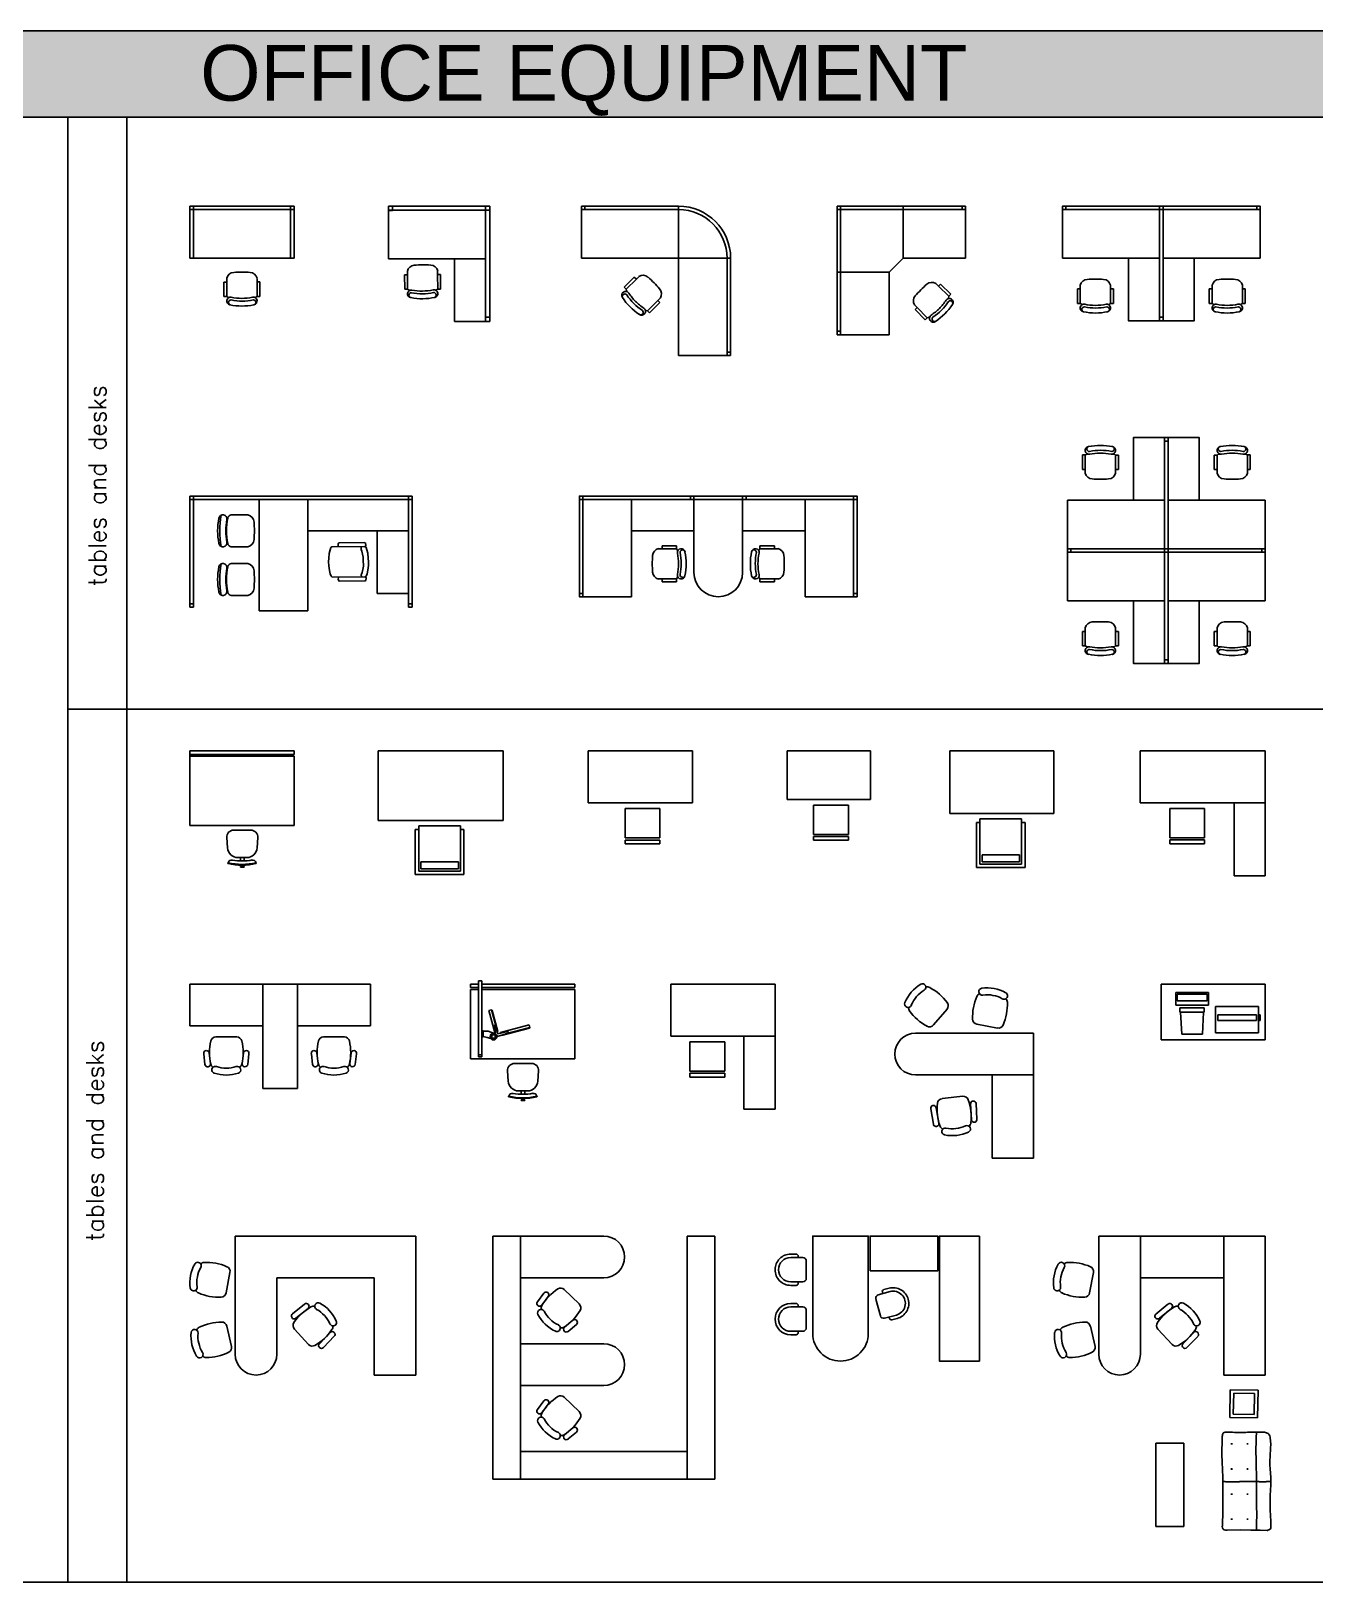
# Model space of a CAD drawing. Header units: millimetres. Extents: x 20731 to 81854, y 49951 to 93037.
# Drawn here: x 44738 to 63232, y 70707 to 93037 of the extents above; entities that cross this region are included whole.
import ezdxf

# ---------------------------------------------------------------- set-up
doc = ezdxf.new("R2010")
doc.units = ezdxf.units.MM
doc.layers.add('www.cad-blocks.net', color=7, linetype='Continuous')
doc.styles.get("Standard").update_dxf_attribs({"font": 'arial.ttf'})

# ---------------------------------------------------------------- blocks, each defined once
blk = doc.blocks.new('A$C1A233EDE')
for p, q in [((0, 1388), (0, 1438)), ((0, 1438), (50, 1438)), ((0, 688), (0, 1388)), ((0, 1388), (50, 1388)), ((50, 1388), (0, 1388)), ((50, 1438), (50, 1388)), ((50, 1388), (50, 1438)), ((50, 1438), (1450, 1438)), ((50, 1388), (50, 688)), ((1450, 1388), (50, 1388)), ((50, 688), (50, 1388)), ((50, 1388), (1450, 1388)), ((1450, 1438), (1450, 1388)), ((1450, 1388), (1450, 1438)), ((1450, 1438), (1500, 1438)), ((1450, 688), (1450, 1388)), ((1450, 1388), (1500, 1388)), ((1500, 1388), (1450, 1388)), ((1450, 1388), (1450, 688)), ((1500, 1438), (1500, 1388)), ((1500, 1388), (1500, 688)), ((50, 688), (0, 688)), ((1450, 688), (50, 688)), ((1500, 688), (1450, 688)), ((491, 346), (491, 139)), ((532, 401), (532, 326)), ((532, 139), (532, 346)), ((968, 399), (968, 326)), ((968, 346), (968, 139)), ((1009, 139), (1009, 347)), ((491, 139), (532, 139)), ((968, 139), (1009, 139))]:
    blk.add_line(p, q)
at = {"linetype": 'Continuous'}
for p, q in [((491, 346), (532, 346)), ((968, 347), (1009, 347))]:
    blk.add_line(p, q, dxfattribs=at)
for centre, radius, start, end in [((639, 374), 111, 94.0766, 165.8334), ((750, -1177), 1666, 85.9234, 94.0766), ((861, 374), 111, 13.2566, 85.9234), ((587, 72), 55.3, 80.2478, 260.1012), ((591, 52), 36.2, 85.0872, 250.3213), ((750, 836), 836, 258.0899, 281.9101), ((754, 837), 766, 258.0112, 281.9888), ((768, 1023), 913, 259.1286, 268.8433), ((732, 1023), 913, 271.1567, 280.8714), ((913, 72), 55.3, 279.8988, 99.7522), ((916, 53), 35.2, 274.9128, 94.9128)]:
    blk.add_arc(centre, radius, start, end, dxfattribs=at)
for centre, start, end in [((570, 179), 227.1618, 267.5717), ((931, 179), 270.7226, 312.8382)]:
    blk.add_arc(centre, 54.9, start, end)
blk = doc.blocks.new('A$C7BA905F8')
at = {"linetype": 'ByBlock'}
for p, q in [((1400, 1661), (0, 1661)), ((0, 1600), (0, 1660)), ((0, 1660), (60, 1660)), ((1400, 1601), (0, 1601)), ((0, 1601), (0, 901)), ((60, 1600), (0, 1600)), ((60, 1660), (60, 1600)), ((1400, 1601), (1400, 1661)), ((1400, 1661), (1460, 1661)), ((1400, 1601), (1400, 1)), ((1460, 1601), (1400, 1601)), ((1460, 1661), (1460, 1601)), ((1460, 1601), (1460, 1)), ((1400, 901), (0, 901)), ((950, 901), (950, 1)), ((1400, 1), (950, 1)), ((1400, 0), (1400, 60)), ((1400, 60), (1460, 60)), ((1460, 60), (1460, 0)), ((1460, 0), (1400, 0))]:
    blk.add_line(p, q, dxfattribs=at)
at = {"linetype": 'Continuous'}
for p, q in [((273, 672), (232, 671)), ((750, 675), (709, 675))]:
    blk.add_line(p, q, dxfattribs=at)
for p, q in [((234, 464), (232, 671)), ((273, 724), (273, 650)), ((273, 671), (275, 464)), ((709, 729), (709, 654)), ((711, 467), (709, 675)), ((750, 675), (752, 467)), ((275, 464), (234, 464)), ((752, 467), (711, 467))]:
    blk.add_line(p, q)
for centre, radius, start, end in [((381, 699), 111, 94.5422, 167.209), ((504, -851), 1666, 86.389, 94.5422), ((602, 701), 111, 14.6321, 86.389), ((330, 398), 55.3, 80.7134, 260.5667), ((504, 1350), 913, 259.5942, 269.3089), ((467, 1350), 913, 271.6223, 281.3369), ((657, 400), 55.3, 280.3644, 100.2178), ((328, 378), 35.2, 85.5528, 265.5528), ((487, 1163), 836, 258.5555, 282.3756), ((484, 1164), 766, 258.4768, 282.4543), ((652, 380), 36.2, 290.1443, 95.3783)]:
    blk.add_arc(centre, radius, start, end, dxfattribs=at)
for centre, start, end in [((312, 504), 227.6274, 269.743), ((673, 507), 272.8939, 313.3038)]:
    blk.add_arc(centre, 54.9, start, end)
blk = doc.blocks.new('A$C00400F56')
for p, q in [((50, 2150), (0, 2150)), ((0, 2150), (0, 2100)), ((1400, 2100), (0, 2100)), ((0, 2100), (0, 1400)), ((0, 2100), (50, 2100)), ((1400, 2150), (50, 2150)), ((50, 2150), (50, 2100)), ((50, 2100), (50, 2150)), ((50, 2100), (1400, 2100)), ((1400, 2150), (1400, 2100)), ((1400, 2100), (1400, 2150)), ((1400, 2100), (1400, 1400)), ((1400, 1400), (1400, 2100)), ((0, 1400), (1400, 1400)), ((1400, 1400), (2100, 1400)), ((1400, 0), (1400, 1400)), ((1400, 1400), (2100, 1400)), ((2100, 1400), (2100, 0)), ((2100, 1400), (2150, 1400)), ((2100, 50), (2100, 1400)), ((2100, 1400), (2150, 1400)), ((2150, 1400), (2150, 50)), ((763, 1129), (616, 982)), ((831, 1139), (778, 1086)), ((616, 982), (645, 953)), ((645, 953), (792, 1100)), ((1100, 792), (954, 645)), ((983, 616), (1130, 763)), ((1138, 829), (1086, 777)), ((954, 645), (983, 616)), ((2100, 50), (2150, 50)), ((2100, 0), (2100, 50)), ((2150, 50), (2100, 50)), ((2150, 50), (2150, 0)), ((2100, 0), (1400, 0)), ((2150, 0), (2100, 0))]:
    blk.add_line(p, q)
at = {"linetype": 'Continuous'}
for p, q in [((763, 1129), (792, 1100)), ((1101, 792), (1130, 763))]:
    blk.add_line(p, q, dxfattribs=at)
for centre, radius, start, end in [((1400, 1400), 750, 0, 90), ((1400, 1400), 700, 0, 90), ((1400, 1400), 700, 0, 90), ((700, 955), 54.9, 182.1618, 222.5717), ((956, 700), 54.9, 225.7226, 267.8382)]:
    blk.add_arc(centre, radius, start, end)
for centre, radius, start, end in [((887, 1044), 111, 49.0766, 120.8334), ((-131, -131), 1666, 40.9234, 49.0766), ((637, 868), 55.3, 35.2478, 215.1012), ((1438, 1412), 913, 214.1286, 223.8433), ((1044, 887), 111, 328.2566, 40.9234), ((625, 850), 36.2, 40.0872, 205.3213), ((1292, 1292), 836, 213.0899, 236.9101), ((1296, 1291), 766, 213.0112, 236.9888), ((1412, 1438), 913, 226.1567, 235.8714), ((868, 637), 55.3, 234.8988, 54.7522), ((856, 621), 35.2, 229.9128, 49.9128)]:
    blk.add_arc(centre, radius, start, end, dxfattribs=at)
blk = doc.blocks.new('A$C1FA357A5')
for p, q in [((0, 1800), (0, 1850)), ((0, 1850), (50, 1850)), ((50, 1800), (0, 1800)), ((0, 1800), (0, 900)), ((50, 1800), (0, 1800)), ((50, 1800), (50, 1850)), ((50, 1850), (950, 1850)), ((50, 1850), (50, 1800)), ((50, 900), (50, 1800)), ((50, 1800), (950, 1800)), ((950, 1800), (50, 1800)), ((50, 900), (50, 1800)), ((950, 1800), (950, 1850)), ((950, 1850), (1800, 1850)), ((950, 1850), (950, 1800)), ((1800, 1800), (950, 1800)), ((950, 1100), (950, 1800)), ((950, 1800), (1850, 1800)), ((950, 1800), (950, 1100)), ((1800, 1850), (1800, 1800)), ((1800, 1800), (1800, 1850)), ((1800, 1850), (1850, 1850)), ((1850, 1800), (1800, 1800)), ((1850, 1850), (1850, 1800)), ((1850, 1800), (1850, 1100)), ((0, 900), (50, 900)), ((0, 50), (0, 900)), ((0, 900), (50, 900)), ((750, 900), (50, 900)), ((50, 900), (50, 50)), ((750, 900), (50, 900)), ((50, 900), (50, 0)), ((950, 1100), (750, 900)), ((750, 0), (750, 900)), ((1850, 1100), (950, 1100)), ((1422, 736), (1475, 684)), ((1460, 699), (1606, 552)), ((1635, 581), (1488, 728)), ((1606, 552), (1635, 581)), ((1113, 429), (1166, 376)), ((1123, 362), (1269, 215)), ((1298, 244), (1151, 391)), ((1269, 215), (1298, 244)), ((50, 50), (0, 50)), ((50, 50), (0, 50)), ((0, 50), (0, 0)), ((50, 0), (50, 50)), ((0, 0), (50, 0)), ((50, 0), (750, 0))]:
    blk.add_line(p, q)
at = {"linetype": 'Continuous'}
for p, q in [((1459, 699), (1488, 728)), ((1123, 362), (1151, 391))]:
    blk.add_line(p, q, dxfattribs=at)
for centre, radius, start, end in [((2383, -533), 1666, 130.9234, 139.0766), ((1364, 642), 111, 58.2566, 130.9234), ((1208, 486), 111, 139.0766, 210.8334), ((961, 894), 766, 303.0112, 326.9888), ((814, 1010), 913, 316.1567, 325.8714), ((1615, 466), 55.3, 324.8988, 144.7522), ((1630, 454), 35.2, 319.9128, 139.9128), ((1384, 235), 55.3, 125.2478, 305.1012), ((840, 1036), 913, 304.1286, 313.8433), ((1402, 224), 36.2, 130.0872, 295.3213), ((959, 891), 836, 303.0899, 326.9101)]:
    blk.add_arc(centre, radius, start, end, dxfattribs=at)
for centre, start, end in [((1551, 554), 315.7226, 357.8382), ((1296, 298), 272.1618, 312.5717)]:
    blk.add_arc(centre, 54.9, start, end)
blk = doc.blocks.new('CH3')
for p, q in [((-259, 349), (-259, 141)), ((-218, 349), (-259, 349)), ((-218, 142), (-218, 349)), ((259, 350), (218, 350)), ((218, 350), (218, 142)), ((259, 142), (259, 350)), ((-218, 89), (-218, 163)), ((218, 87), (218, 162))]:
    blk.add_line(p, q)
at = {"linetype": 'Continuous'}
for p, q in [((-218, 141), (-259, 141)), ((259, 142), (218, 142))]:
    blk.add_line(p, q, dxfattribs=at)
for centre, radius, start, end in [((-163, 416), 55.3, 99.8988, 279.7522), ((-166, 436), 35.2, 94.9128, 274.9128), ((0, -348), 836, 78.0899, 101.9101), ((163, 416), 55.3, 260.2478, 80.1012), ((159, 437), 36.2, 265.0872, 70.3213), ((-4, -349), 766, 78.0112, 101.9888), ((18, -535), 913, 91.1567, 100.8714), ((-18, -535), 913, 79.1286, 88.8433), ((-111, 115), 111, 193.2566, 265.9234), ((0, 1666), 1666, 265.9234, 274.0766), ((111, 115), 111, 274.0766, 345.8334)]:
    blk.add_arc(centre, radius, start, end, dxfattribs=at)
for centre, start, end in [((-181, 309), 90.7226, 132.8382), ((180, 309), 47.1618, 87.5717)]:
    blk.add_arc(centre, 54.9, start, end)
blk = doc.blocks.new('A$C52FD1820')
for points in [[(0, 1600), (0, 1650), (50, 1650), (50, 1600)], [(0, 900), (0, 1600), (1400, 1600), (1400, 900)], [(50, 1600), (50, 1650), (1400, 1650), (1400, 1600)], [(1450, 1600), (1450, 1650), (1400, 1650), (1400, 1600)], [(1400, 1600), (1400, 1650), (1450, 1650), (1450, 1600)], [(1400, 50), (1450, 50), (1450, 1600), (1400, 1600)], [(1450, 50), (1400, 50), (1400, 1600), (1450, 1600)], [(2800, 1600), (2800, 1650), (1450, 1650), (1450, 1600)], [(2850, 900), (2850, 1600), (1450, 1600), (1450, 900)], [(2850, 1600), (2850, 1650), (2800, 1650), (2800, 1600)], [(950, 900), (1400, 900), (1400, 0), (950, 0)], [(1900, 900), (1450, 900), (1450, 0), (1900, 0)], [(1450, 0), (1450, 50), (1400, 50), (1400, 0)], [(1400, 0), (1400, 50), (1450, 50), (1450, 0)]]:
    blk.add_lwpolyline(points, close=True)
at = {"rotation": 180}
blk.add_blockref('CH3', (475, 600), dxfattribs=at)
at = {"extrusion": (0, 0, -1), "zscale": -1, "rotation": 180}
blk.add_blockref('CH3', (-2375, 600), dxfattribs=at)
blk = doc.blocks.new('A$C31D14D54')
for p, q in [((0, 1600), (0, 1650)), ((0, 1650), (50, 1650)), ((0, 100), (0, 1600)), ((0, 1600), (50, 1600)), ((50, 1600), (0, 1600)), ((50, 1650), (50, 1600)), ((50, 1600), (50, 1650)), ((50, 1650), (3150, 1650)), ((50, 1600), (50, 100)), ((3150, 1600), (50, 1600)), ((1000, 0), (1000, 1600)), ((1000, 1600), (1700, 1600)), ((1700, 1150), (1700, 1600)), ((1700, 1600), (3150, 1600)), ((1700, 1600), (1700, 0)), ((3150, 1650), (3150, 1600)), ((3150, 1600), (3150, 1650)), ((3150, 1650), (3200, 1650)), ((3200, 1600), (3150, 1600)), ((3150, 100), (3150, 1600)), ((3150, 1600), (3200, 1600)), ((3150, 1600), (3150, 1150)), ((3200, 1650), (3200, 1600)), ((3200, 1600), (3200, 100)), ((758, 1380), (596, 1380)), ((837, 1380), (758, 1380)), ((3150, 1150), (1700, 1150)), ((2700, 250), (2700, 1150)), ((2700, 1150), (3150, 1150)), ((3150, 1150), (3150, 250)), ((757, 920), (596, 920)), ((835, 920), (757, 920)), ((758, 680), (596, 680)), ((837, 680), (758, 680)), ((3150, 250), (2700, 250)), ((50, 100), (0, 100)), ((0, 50), (0, 100)), ((0, 100), (50, 100)), ((50, 50), (0, 50)), ((50, 100), (50, 50)), ((757, 220), (596, 220)), ((835, 220), (757, 220)), ((3150, 50), (3150, 100)), ((3150, 100), (3200, 100)), ((3200, 100), (3150, 100)), ((3200, 50), (3150, 50)), ((3200, 100), (3200, 50)), ((1700, 0), (1000, 0))]:
    blk.add_line(p, q)
at = {"linetype": 'Continuous'}
for points in [[(534, 1312, 0.042414), (517, 1150, 0.042414), (534, 988, 0.042414)], [(534, 612, 0.042414), (517, 450, 0.042414), (534, 288, 0.042414)]]:
    blk.add_lwpolyline(points, format="xyb", dxfattribs=at)
for points in [[(2522, 924), (2047, 921), (2032, 908), (2019, 874), (2007, 823), (2001, 755), (1998, 702), (2002, 648), (2009, 580), (2021, 530), (2034, 496), (2050, 483), (2525, 486)], [(2531, 927), (2534, 939), (2531, 974), (2522, 980), (2147, 977), (2137, 965), (2134, 949), (2138, 931), (2147, 921)], [(2475, 923), (2469, 914), (2466, 904), (2466, 892), (2469, 883), (2479, 858), (2488, 814), (2498, 770), (2498, 739), (2498, 705), (2499, 670), (2499, 639), (2490, 595), (2481, 551), (2471, 526), (2468, 517), (2468, 504), (2472, 495), (2478, 486)], [(2525, 486), (2540, 499), (2553, 533), (2565, 583), (2571, 652), (2573, 705), (2573, 705), (2573, 705), (2570, 758), (2563, 827), (2550, 877), (2538, 911), (2522, 924), (2531, 927)], [(2150, 484), (2140, 474), (2137, 456), (2141, 440), (2150, 427), (2525, 430), (2534, 436), (2537, 470), (2534, 483), (2525, 486)]]:
    blk.add_lwpolyline(points)
for centre, radius, start, end in [((476, 1322), 58.3, 350.2478, 170.1012), ((808, 1267), 117, 4.0766, 75.8334), ((1282, 1150), 882, 168.0899, 191.9101), ((-829, 1150), 1758, 355.9234, 4.0766), ((476, 978), 58.3, 189.8988, 9.7522), ((808, 1033), 117, 283.2566, 355.9234), ((476, 622), 58.3, 350.2478, 170.1012), ((808, 567), 117, 4.0766, 75.8334), ((1282, 450), 882, 168.0899, 191.9101), ((-829, 450), 1758, 355.9234, 4.0766), ((476, 278), 58.3, 189.8988, 9.7522), ((808, 333), 117, 283.2566, 355.9234)]:
    blk.add_arc(centre, radius, start, end, dxfattribs=at)
for centre, radius, start, end in [((1682, 1150), 1250, 169.6211, 190.3789), ((605, 1322), 58, 98.3483, 169.9693), ((1350, 1150), 823, 167.1708, 192.8292), ((605, 977), 58, 190.0307, 261.6517), ((1682, 450), 1250, 169.6211, 190.3789), ((605, 622), 58, 98.3483, 169.9693), ((1350, 450), 823, 167.1708, 192.8292), ((605, 277), 58, 190.0307, 261.6517)]:
    blk.add_arc(centre, radius, start, end)
blk = doc.blocks.new('A$C37232429')
for p, q in [((1650, 1400), (1650, 1450)), ((1650, 1450), (2350, 1450)), ((1650, 1400), (1650, 350)), ((2350, 1400), (1650, 1400)), ((2350, 1400), (1650, 1400)), ((2350, 1450), (2350, 1400)), ((2350, 350), (2350, 1400))]:
    blk.add_line(p, q)
for points in [[(50, 1400), (0, 1400), (0, 1450), (50, 1450)], [(50, 50), (0, 50), (0, 1400), (50, 1400)], [(1600, 1450), (1600, 1400), (50, 1400), (50, 1450)], [(750, 0), (50, 0), (50, 1400), (750, 1400)], [(750, 950), (750, 1400), (1650, 1400), (1650, 950)], [(1650, 1400), (1600, 1400), (1600, 1450), (1650, 1450)], [(2350, 1400), (2400, 1400), (2400, 1450), (2350, 1450)], [(3250, 950), (3250, 1400), (2350, 1400), (2350, 950)], [(2400, 1450), (2400, 1400), (3950, 1400), (3950, 1450)], [(3250, 0), (3950, 0), (3950, 1400), (3250, 1400)], [(3950, 1400), (4000, 1400), (4000, 1450), (3950, 1450)], [(3950, 50), (4000, 50), (4000, 1400), (3950, 1400)], [(50, 0), (0, 0), (0, 50), (50, 50)], [(3950, 0), (4000, 0), (4000, 50), (3950, 50)]]:
    blk.add_lwpolyline(points, close=True)
blk.add_arc((2000, 350), 350, 180, 0)
at = {"rotation": 270}
blk.add_blockref('CH3', (1050, 475), dxfattribs=at)
at = {"extrusion": (0, 0, -1), "zscale": -1, "rotation": 270}
blk.add_blockref('CH3', (-2950, 475), dxfattribs=at)
blk = doc.blocks.new('A$C2A483594')
for points in [[(950, 2350), (1400, 2350), (1400, 3250), (950, 3250)], [(1450, 3250), (1450, 3200), (1400, 3200), (1400, 3250)], [(1400, 3250), (1400, 3200), (1450, 3200), (1450, 3250)], [(1400, 3200), (1450, 3200), (1450, 1650), (1400, 1650)], [(1450, 3200), (1400, 3200), (1400, 1650), (1450, 1650)], [(1900, 2350), (1450, 2350), (1450, 3250), (1900, 3250)], [(0, 2350), (0, 1650), (1400, 1650), (1400, 2350)], [(2850, 2350), (2850, 1650), (1450, 1650), (1450, 2350)], [(0, 1600), (0, 1650), (50, 1650), (50, 1600)], [(0, 1650), (0, 1600), (50, 1600), (50, 1650)], [(0, 900), (0, 1600), (1400, 1600), (1400, 900)], [(50, 1600), (50, 1650), (1400, 1650), (1400, 1600)], [(50, 1650), (50, 1600), (1400, 1600), (1400, 1650)], [(1450, 1650), (1450, 1600), (1400, 1600), (1400, 1650)], [(1450, 1600), (1450, 1650), (1400, 1650), (1400, 1600)], [(1400, 1600), (1400, 1650), (1450, 1650), (1450, 1600)], [(1400, 1650), (1400, 1600), (1450, 1600), (1450, 1650)], [(1400, 50), (1450, 50), (1450, 1600), (1400, 1600)], [(1450, 50), (1400, 50), (1400, 1600), (1450, 1600)], [(2800, 1650), (2800, 1600), (1450, 1600), (1450, 1650)], [(2800, 1600), (2800, 1650), (1450, 1650), (1450, 1600)], [(2850, 900), (2850, 1600), (1450, 1600), (1450, 900)], [(2850, 1650), (2850, 1600), (2800, 1600), (2800, 1650)], [(2850, 1600), (2850, 1650), (2800, 1650), (2800, 1600)], [(950, 900), (1400, 900), (1400, 0), (950, 0)], [(1900, 900), (1450, 900), (1450, 0), (1900, 0)], [(1450, 0), (1450, 50), (1400, 50), (1400, 0)], [(1400, 0), (1400, 50), (1450, 50), (1450, 0)]]:
    blk.add_lwpolyline(points, close=True)
at = {"extrusion": (0, 0, -1), "zscale": -1}
blk.add_blockref('CH3', (-475, 2650), dxfattribs=at)
blk.add_blockref('CH3', (2375, 2650))
at = {"rotation": 180}
blk.add_blockref('CH3', (475, 600), dxfattribs=at)
at = {"extrusion": (0, 0, -1), "zscale": -1, "rotation": 180}
blk.add_blockref('CH3', (-2375, 600), dxfattribs=at)
blk = doc.blocks.new('A$C688B0958')
for p, q in [((1500, 1675, -35), (0, 1675, -35)), ((0, 1675, -35), (0, 600, -35)), ((0, 1625, -35), (1500, 1625, -35)), ((1500, 1600, -35), (0, 1600, -35)), ((1500, 1625, -35), (1500, 1675, -35)), ((1500, 600, -35), (1500, 1600, -35)), ((0, 600, -35), (1500, 600, -35)), ((631, 534, -35), (879, 534, -35)), ((542, 281, -35), (532, 428, -35)), ((979, 428, -35), (969, 281, -35)), ((819, 139, -35), (692, 139, -35)), ((730, 89, -35), (730, 139, -35)), ((730, 12, -35), (730, 0, -35)), ((780, 12, -35), (730, 12, -35)), ((730, 0, -35), (780, 0, -35)), ((780, 89, -35), (780, 139, -35)), ((780, 0, -35), (780, 12, -35))]:
    blk.add_line(p, q)
for centre, radius, start, end in [((631, 434, -35), 100, 90, 183.3274), ((879, 434, -35), 100, 356.6726, 90), ((692, 289, -35), 150, 183.3274, 270), ((819, 289, -35), 150, 270, 356.6726), ((551, 59, -35), 5, 75.75, 255.75), ((752, 852, -35), 823, 255.75, 284.25), ((601, 53, -35), 50.1, 75.75, 167.514), ((752, 852, -35), 812, 255.75, 284.25), ((752, 852, -35), 762, 259.5098, 280.9536), ((903, 53, -35), 50.1, 12.486, 104.25), ((954, 59, -35), 5, 284.25, 104.25)]:
    blk.add_arc(centre, radius, start, end)
blk = doc.blocks.new('A$C297D1C59')
for p, q in [((0, 1779, -35), (1800, 1779, -35)), ((0, 779, -35), (0, 1779, -35)), ((1800, 1779, -35), (1800, 779, -35)), ((1800, 779, -35), (0, 779, -35)), ((585, 50, -35), (585, 701, -35)), ((585, 701, -35), (1185, 701, -35)), ((1185, 701, -35), (1185, 50, -35)), ((535, 650, -35), (535, 0, -35)), ((539, 650, -35), (535, 650, -35)), ((585, 650, -35), (539, 650, -35)), ((1235, 650, -35), (1185, 650, -35)), ((1235, 0, -35), (1235, 650, -35)), ((1185, 50, -35), (585, 50, -35)), ((616, 181, -35), (616, 81, -35)), ((1156, 181, -35), (616, 181, -35)), ((616, 81, -35), (1156, 81, -35)), ((1156, 81, -35), (1156, 181, -35)), ((535, 0, -35), (1235, 0, -35))]:
    blk.add_line(p, q)
blk = doc.blocks.new('A$C42394B68')
for p, q in [((0, 587, -35), (0, 1337, -35)), ((0, 1337, -35), (1500, 1337, -35)), ((1500, 1337, -35), (1500, 587, -35)), ((1500, 587, -35), (0, 587, -35)), ((529, 505, -35), (529, 83, -35)), ((1032, 505, -35), (529, 505, -35)), ((1032, 83, -35), (1032, 505, -35)), ((529, 83, -35), (1032, 83, -35)), ((529, 53, -35), (529, 0, -35)), ((1032, 53, -35), (529, 53, -35)), ((1032, 0, -35), (1032, 53, -35)), ((529, 0, -35), (1032, 0, -35))]:
    blk.add_line(p, q)
blk = doc.blocks.new('A$C5C5878FB')
for p, q in [((0, 1287, -35), (1200, 1287, -35)), ((0, 587, -35), (0, 1287, -35)), ((1200, 1287, -35), (1200, 587, -35)), ((1200, 587, -35), (0, 587, -35)), ((379, 505, -35), (379, 83, -35)), ((882, 505, -35), (379, 505, -35)), ((882, 83, -35), (882, 505, -35)), ((379, 83, -35), (882, 83, -35)), ((882, 53, -35), (379, 53, -35)), ((379, 53, -35), (379, 0, -35)), ((379, 0, -35), (882, 0, -35)), ((882, 0, -35), (882, 53, -35))]:
    blk.add_line(p, q)
blk = doc.blocks.new('A$C54343F74')
for p, q in [((0, 779, -35), (0, 1679, -35)), ((0, 1679, -35), (1500, 1679, -35)), ((1500, 1679, -35), (1500, 779, -35)), ((1500, 779, -35), (0, 779, -35)), ((435, 50, -35), (435, 701, -35)), ((435, 701, -35), (1035, 701, -35)), ((1035, 701, -35), (1035, 50, -35)), ((385, 650, -35), (385, 0, -35)), ((389, 650, -35), (385, 650, -35)), ((435, 650, -35), (389, 650, -35)), ((1085, 650, -35), (1035, 650, -35)), ((1085, 0, -35), (1085, 650, -35)), ((385, 0, -35), (1085, 0, -35)), ((1035, 50, -35), (435, 50, -35)), ((466, 181, -35), (466, 81, -35)), ((1006, 181, -35), (466, 181, -35)), ((466, 81, -35), (1006, 81, -35)), ((1006, 81, -35), (1006, 181, -35))]:
    blk.add_line(p, q)
blk = doc.blocks.new('A$C77405054')
for p, q in [((0, 1050, -35), (0, 1800, -35)), ((0, 1800, -35), (1800, 1800, -35)), ((1800, 1800, -35), (1800, 0, -35)), ((1800, 1050, -35), (0, 1050, -35)), ((424, 968, -35), (424, 546, -35)), ((927, 968, -35), (424, 968, -35)), ((927, 546, -35), (927, 968, -35)), ((1350, 0, -35), (1350, 1050, -35)), ((424, 546, -35), (927, 546, -35)), ((424, 517, -35), (424, 463, -35)), ((927, 517, -35), (424, 517, -35)), ((424, 463, -35), (927, 463, -35)), ((927, 463, -35), (927, 517, -35)), ((1800, 0, -35), (1350, 0, -35))]:
    blk.add_line(p, q)
blk = doc.blocks.new('A$C16EB0350')
for p, q in [((0, 1500, -35), (0, 900, -35)), ((0, 1500, -35), (2600, 1500, -35)), ((1050, 1500, -35), (1050, 0, -35)), ((1550, 1500, -35), (1550, 0, -35)), ((2600, 1500, -35), (2600, 900, -35)), ((0, 900, -35), (1050, 900, -35)), ((1550, 900, -35), (2600, 900, -35)), ((675, 741, -35), (375, 741, -35)), ((2225, 741, -35), (1925, 741, -35)), ((200, 499, -35), (217, 346, -35)), ((279, 508, -35), (297, 355, -35)), ((771, 508, -35), (753, 355, -35)), ((850, 499, -35), (833, 346, -35)), ((1750, 499, -35), (1767, 346, -35)), ((1829, 508, -35), (1847, 355, -35)), ((2321, 508, -35), (2303, 355, -35)), ((2400, 499, -35), (2383, 346, -35)), ((1050, 0, -35), (1550, 0, -35))]:
    blk.add_line(p, q)
for centre, radius, start, end in [((1033, 516, -35), 750, 167.1255, 192.8745), ((375, 666, -35), 75, 90, 167.5099), ((675, 666, -35), 75, 12.4901, 90), ((17, 516, -35), 750, 347.1255, 12.8745), ((2583, 516, -35), 750, 167.1255, 192.8745), ((1925, 666, -35), 75, 90, 167.5099), ((2225, 666, -35), 75, 12.4901, 90), ((1567, 516, -35), 750, 347.1255, 12.8745), ((239, 504, -35), 40, 6.4952, 186.4952), ((811, 504, -35), 40, 353.5048, 173.5048), ((1789, 504, -35), 40, 6.4952, 186.4952), ((2361, 504, -35), 40, 353.5048, 173.5048), ((257, 351, -35), 40, 186.4952, 6.4952), ((375, 366, -35), 75, 192.4901, 235.8778), ((366, 267, -35), 50, 71.5114, 251.5114), ((525, 741, -35), 450, 251.5114, 288.4886), ((684, 267, -35), 50, 288.4886, 108.4886), ((675, 366, -35), 75, 304.1222, 347.5099), ((793, 351, -35), 40, 173.5048, 353.5048), ((1807, 351, -35), 40, 186.4952, 6.4952), ((1925, 366, -35), 75, 192.4901, 235.8778), ((1916, 267, -35), 50, 71.5114, 251.5114), ((2075, 741, -35), 450, 251.5114, 288.4886), ((2234, 267, -35), 50, 288.4886, 108.4886), ((2225, 366, -35), 75, 304.1222, 347.5099), ((2343, 351, -35), 40, 173.5048, 353.5048), ((525, 741, -35), 550, 251.5114, 288.4886), ((2075, 741, -35), 550, 251.5114, 288.4886)]:
    blk.add_arc(centre, radius, start, end)
blk = doc.blocks.new('A$C15052A2C')
for p, q in [((112, 1675, -35), (0, 1675, -35)), ((0, 1675, -35), (0, 1625, -35)), ((0, 1625, -35), (112, 1625, -35)), ((0, 1600, -35), (0, 600, -35)), ((112, 1600, -35), (0, 1600, -35)), ((112, 1725, -35), (112, 630, -35)), ((162, 1725, -35), (112, 1725, -35)), ((162, 630, -35), (162, 1725, -35)), ((1500, 1675, -35), (162, 1675, -35)), ((162, 1625, -35), (1500, 1625, -35)), ((1500, 1600, -35), (162, 1600, -35)), ((1500, 1625, -35), (1500, 1675, -35)), ((1500, 600, -35), (1500, 1600, -35)), ((264, 1297, -35), (300, 1307, -35)), ((350, 979, -35), (264, 1297, -35)), ((300, 1307, -35), (312, 1298, -35)), ((300, 1307, -35), (386, 988, -35)), ((312, 1298, -35), (393, 996, -35)), ((180, 1002, -35), (162, 1002, -35)), ((162, 1002, -35), (162, 917, -35)), ((162, 917, -35), (180, 917, -35)), ((180, 917, -35), (180, 1002, -35)), ((251, 998, -35), (180, 998, -35)), ((180, 922, -35), (238, 908, -35)), ((238, 908, -35), (289, 893, -35)), ((330, 972, -35), (251, 998, -35)), ((337, 1082, -35), (355, 1087, -35)), ((356, 980, -35), (337, 1082, -35)), ((356, 980, -35), (350, 979, -35)), ((355, 1087, -35), (391, 962, -35)), ((544, 971, -35), (380, 921, -35)), ((393, 996, -35), (386, 988, -35)), ((391, 962, -35), (537, 994, -35)), ((430, 977, -35), (845, 1088, -35)), ((431, 971, -35), (430, 977, -35)), ((447, 934, -35), (441, 940, -35)), ((846, 1041, -35), (447, 934, -35)), ((855, 1053, -35), (501, 958, -35)), ((537, 994, -35), (544, 971, -35)), ((845, 1088, -35), (855, 1053, -35)), ((855, 1053, -35), (846, 1041, -35)), ((0, 600, -35), (1500, 600, -35)), ((112, 660, -35), (162, 660, -35)), ((112, 630, -35), (162, 630, -35)), ((631, 534, -35), (879, 534, -35)), ((542, 281, -35), (532, 428, -35)), ((979, 428, -35), (969, 281, -35)), ((819, 139, -35), (692, 139, -35)), ((730, 89, -35), (730, 139, -35)), ((730, 12, -35), (730, 0, -35)), ((780, 12, -35), (730, 12, -35)), ((730, 0, -35), (780, 0, -35)), ((780, 89, -35), (780, 139, -35)), ((780, 0, -35), (780, 12, -35))]:
    blk.add_line(p, q)
for radius in [50, 40, 25]:
    blk.add_circle((330, 922, -35), radius)
for centre, radius, start, end in [((341, 979, -35), 15.8, 311.8167, 6.1782), ((631, 434, -35), 100, 90, 183.3274), ((879, 434, -35), 100, 356.6726, 90), ((692, 289, -35), 150, 183.3274, 270), ((819, 289, -35), 150, 270, 356.6726), ((551, 59, -35), 5, 75.75, 255.75), ((752, 852, -35), 822, 255.75, 284.25), ((601, 53, -35), 50.1, 75.75, 167.514), ((752, 852, -35), 813, 255.75, 284.25), ((752, 852, -35), 762, 259.5098, 280.9536), ((903, 53, -35), 50.1, 12.486, 104.25), ((954, 59, -35), 5, 284.25, 104.25)]:
    blk.add_arc(centre, radius, start, end)
blk = doc.blocks.new('A$C77CE6496')
for p, q in [((0, 1800, -35), (1500, 1800, -35)), ((0, 1050, -35), (0, 1800, -35)), ((1500, 1800, -35), (1500, 0, -35)), ((1500, 1050, -35), (0, 1050, -35)), ((274, 968, -35), (274, 546, -35)), ((777, 968, -35), (274, 968, -35)), ((777, 546, -35), (777, 968, -35)), ((1050, 0, -35), (1050, 1050, -35)), ((274, 546, -35), (777, 546, -35)), ((274, 517, -35), (274, 463, -35)), ((777, 517, -35), (274, 517, -35)), ((274, 463, -35), (777, 463, -35)), ((777, 463, -35), (777, 517, -35)), ((1500, 0, -35), (1050, 0, -35))]:
    blk.add_line(p, q)
blk = doc.blocks.new('A$C7F3D6E76')
for p, q in [((556, 1919, -35), (752, 2146, -35)), ((300, 1800, -35), (2000, 1800, -35)), ((1182, 1930, -35), (1477, 1875, -35)), ((2000, 1800, -35), (2000, 0, -35)), ((300, 1200, -35), (2000, 1200, -35)), ((1400, 1200, -35), (1400, 0, -35)), ((517, 712, -35), (556, 490, -35)), ((596, 726, -35), (634, 504, -35)), ((979, 892, -35), (681, 858, -35)), ((1091, 782, -35), (1103, 557, -35)), ((1171, 786, -35), (1183, 562, -35)), ((1400, 0, -35), (2000, 0, -35))]:
    blk.add_line(p, q)
for centre, radius, start, end in [((654, 2032, -35), 550, 120.6652, 157.6423), ((399, 2462, -35), 50, 300.6652, 120.6652), ((469, 2391, -35), 75, 61.6438, 105.0315), ((152, 1795, -35), 750, 36.2792, 62.0282), ((192, 2222, -35), 50, 157.6423, 337.6423), ((654, 2032, -35), 450, 120.6652, 157.6423), ((696, 2195, -35), 75, 319.1537, 36.6636), ((1870, 2030, -35), 750, 156.5248, 182.2738), ((1251, 2299, -35), 75, 113.5215, 156.9092), ((1261, 2398, -35), 50, 97.8879, 277.8879), ((1330, 1903, -35), 550, 60.9107, 97.8879), ((1330, 1903, -35), 450, 60.9107, 97.8879), ((1573, 2340, -35), 50, 240.9107, 60.9107), ((872, 2217, -35), 750, 336.5248, 2.2738), ((1546, 2244, -35), 75, 1.8894, 45.2771), ((273, 2164, -35), 75, 173.2759, 216.6636), ((816, 2564, -35), 750, 216.2792, 242.0282), ((300, 1500, -35), 300, 90, 270), ((499, 1968, -35), 75, 241.6438, 319.1537), ((1196, 2004, -35), 75, 181.8894, 259.3993), ((1491, 1949, -35), 75, 259.3993, 336.9092), ((556, 719, -35), 40, 9.8713, 189.8713), ((1360, 708, -35), 750, 173.6085, 199.3576), ((689, 783, -35), 75, 96.483, 173.993), ((987, 817, -35), 75, 18.9731, 96.483), ((350, 594, -35), 750, 353.6085, 19.3576), ((1131, 784, -35), 40, 3.0948, 183.0948), ((595, 497, -35), 40, 189.8713, 9.8713), ((723, 485, -35), 75, 198.9731, 242.3608), ((830, 875, -35), 450, 257.9945, 294.9716), ((1041, 421, -35), 50, 294.9716, 114.9716), ((1021, 519, -35), 75, 310.6052, 353.993), ((1143, 559, -35), 40, 183.0948, 3.0948), ((726, 386, -35), 50, 77.9945, 257.9945), ((830, 875, -35), 550, 257.9945, 294.9716)]:
    blk.add_arc(centre, radius, start, end)
blk = doc.blocks.new('A$C58FE7CF5')
for p, q in [((1500, 800, -35), (0, 800, -35)), ((0, 0, -35), (0, 800, -35)), ((681, 678, -35), (211, 678, -35)), ((211, 498, -35), (211, 678, -35)), ((681, 498, -35), (681, 678, -35)), ((1500, 0, -35), (1500, 800, -35)), ((681, 498, -35), (211, 498, -35)), ((661, 658, -35), (231, 658, -35)), ((231, 558, -35), (231, 658, -35)), ((661, 558, -35), (231, 558, -35)), ((621, 458, -35), (271, 458, -35)), ((271, 458, -35), (271, 398, -35)), ((621, 458, -35), (621, 398, -35)), ((661, 558, -35), (661, 658, -35)), ((785, 479, -35), (1405, 479, -35)), ((785, 99, -35), (785, 479, -35)), ((1405, 479, -35), (1405, 99, -35)), ((621, 398, -35), (271, 398, -35)), ((296, 78, -35), (281, 398, -35)), ((596, 78, -35), (611, 398, -35)), ((815, 359, -35), (1375, 359, -35)), ((815, 279, -35), (815, 359, -35)), ((815, 279, -35), (1375, 279, -35)), ((1375, 359, -35), (1375, 279, -35)), ((1405, 359, -35), (1425, 359, -35)), ((1405, 279, -35), (1425, 279, -35)), ((1425, 359, -35), (1425, 279, -35)), ((1500, 0, -35), (0, 0, -35)), ((596, 78, -35), (296, 78, -35)), ((1405, 99, -35), (785, 99, -35))]:
    blk.add_line(p, q)
blk = doc.blocks.new('A$C6C0765FE')
for p, q in [((653, 300, -35), (653, 2000, -35)), ((653, 2000, -35), (3253, 2000, -35)), ((3253, 0, -35), (3253, 2000, -35)), ((522, 1182, -35), (578, 1477, -35)), ((1253, 300, -35), (1253, 1400, -35)), ((1253, 1400, -35), (2653, 1400, -35)), ((2653, 0, -35), (2653, 1400, -35)), ((1477, 879, -35), (1651, 1021, -35)), ((1528, 817, -35), (1702, 960, -35)), ((533, 705, -35), (600, 413, -35)), ((1506, 661, -35), (1710, 441, -35)), ((1866, 451, -35), (2022, 613, -35)), ((1924, 395, -35), (2080, 558, -35)), ((2653, 0, -35), (3253, 0, -35))]:
    blk.add_line(p, q)
for centre, radius, start, end in [((550, 1330, -35), 550, 150.9108, 187.8879), ((113, 1573, -35), 50, 330.9108, 150.9108), ((209, 1546, -35), 75, 91.8894, 135.2771), ((235, 872, -35), 750, 66.5248, 92.2738), ((550, 1330, -35), 450, 150.9108, 187.8879), ((504, 1491, -35), 75, 349.3993, 66.9092), ((55, 1261, -35), 50, 187.8879, 7.8879), ((154, 1251, -35), 75, 203.5215, 246.9092), ((422, 1870, -35), 750, 246.5248, 272.2738), ((449, 1196, -35), 75, 271.8894, 349.3993), ((2118, 331, -35), 750, 119.8939, 145.643), ((1677, 990, -35), 40, 309.3802, 129.3802), ((1782, 916, -35), 75, 76.8906, 120.2784), ((1849, 990, -35), 50, 61.257, 241.257), ((1608, 551, -35), 450, 24.2799, 61.257), ((1608, 551, -35), 550, 24.2799, 61.257), ((167, 620, -35), 75, 115.5209, 158.9086), ((462, 13, -35), 750, 90.1563, 115.9053), ((459, 688, -35), 75, 13.0308, 90.5407), ((1503, 848, -35), 40, 129.3802, 309.3802), ((1561, 712, -35), 75, 145.2585, 222.7684), ((2064, 757, -35), 50, 204.2799, 24.2799), ((1985, 696, -35), 75, 325.2585, 8.6462), ((566, 559, -35), 550, 174.5422, 211.5194), ((69, 606, -35), 50, 354.5422, 174.5422), ((566, 559, -35), 450, 174.5422, 211.5194), ((1428, 1077, -35), 750, 299.8939, 325.643), ((1895, 423, -35), 40, 136.1567, 316.1567), ((2051, 585, -35), 40, 316.1567, 136.1567), ((140, 297, -35), 50, 211.5194, 31.5194), ((235, 328, -35), 75, 227.153, 270.5407), ((233, 1003, -35), 750, 270.1563, 295.9053), ((527, 396, -35), 75, 295.5209, 13.0308), ((953, 300, -35), 300, 180, 0), ((1765, 492, -35), 75, 222.7684, 300.2784)]:
    blk.add_arc(centre, radius, start, end)
blk = doc.blocks.new('A$C50E40A3D')
for p, q in [((0, 3500, -35), (1600, 3500, -35)), ((0, 3500, -35), (0, 0, -35)), ((400, 3500, -35), (400, 0, -35)), ((2800, 0, -35), (2800, 3500, -35)), ((2800, 3500, -35), (3200, 3500, -35)), ((3200, 0, -35), (3200, 3500, -35)), ((400, 2900, -35), (1600, 2900, -35)), ((1247, 2523, -35), (1031, 2731, -35)), ((737, 2678, -35), (643, 2556, -35)), ((800, 2629, -35), (707, 2507, -35)), ((1154, 2288, -35), (1036, 2190, -35)), ((1205, 2227, -35), (1087, 2129, -35)), ((400, 1950, -35), (1600, 1950, -35)), ((400, 1350, -35), (1600, 1350, -35)), ((737, 1128, -35), (643, 1006, -35)), ((1247, 973, -35), (1031, 1181, -35)), ((800, 1079, -35), (707, 957, -35)), ((1154, 738, -35), (1036, 640, -35)), ((1205, 677, -35), (1087, 579, -35)), ((400, 400, -35), (2800, 400, -35)), ((0, 0, -35), (3200, 0, -35))]:
    blk.add_line(p, q)
for centre, radius, start, end in [((1600, 3200, -35), 300, 270, 90), ((1349, 2112, -35), 750, 123.2109, 148.9599), ((768, 2654, -35), 40, 322.5806, 142.5806), ((979, 2677, -35), 75, 46.0854, 123.5953), ((675, 2531, -35), 40, 142.5806, 322.5806), ((771, 2461, -35), 75, 148.5755, 191.9632), ((1195, 2469, -35), 75, 328.5755, 46.0854), ((696, 2395, -35), 50, 27.5968, 207.5968), ((1139, 2627, -35), 550, 207.5968, 244.574), ((1139, 2627, -35), 450, 207.5968, 244.574), ((617, 2817, -35), 750, 303.2109, 328.9599), ((1180, 2258, -35), 40, 309.5902, 129.5902), ((924, 2175, -35), 50, 244.574, 64.574), ((987, 2253, -35), 75, 260.2076, 303.5953), ((1061, 2159, -35), 40, 129.5902, 309.5902), ((1600, 1650, -35), 300, 270, 90), ((1349, 562, -35), 750, 123.2109, 148.9599), ((768, 1104, -35), 40, 322.5806, 142.5806), ((979, 1127, -35), 75, 46.0854, 123.5953), ((675, 981, -35), 40, 142.5806, 322.5806), ((696, 845, -35), 50, 27.5968, 207.5968), ((771, 911, -35), 75, 148.5755, 191.9632), ((1195, 919, -35), 75, 328.5755, 46.0854), ((1139, 1077, -35), 550, 207.5968, 244.574), ((1139, 1077, -35), 450, 207.5968, 244.574), ((924, 625, -35), 50, 244.574, 64.574), ((617, 1267, -35), 750, 303.2109, 328.9599), ((1180, 708, -35), 40, 309.5902, 129.5902), ((987, 703, -35), 75, 260.2076, 303.5953), ((1061, 609, -35), 40, 129.5902, 309.5902)]:
    blk.add_arc(centre, radius, start, end)
blk = doc.blocks.new('A$C1ACA79E0')
for p, q in [((400, 1491, -35), (225, 1491, -35)), ((450, 1191, -35), (450, 1441, -35)), ((225, 1141, -35), (400, 1141, -35)), ((1452, 894, -35), (1517, 653, -35)), ((1656, 1001, -35), (1487, 955, -35)), ((304, 830, -35), (225, 830, -35)), ((334, 780, -35), (334, 800, -35)), ((1578, 617, -35), (1747, 663, -35)), ((225, 380, -35), (304, 380, -35)), ((334, 410, -35), (334, 430, -35))]:
    blk.add_line(p, q)
at = {"elevation": -35, "flags": 128}
for points in [[(543, 400, 0.414214), (943, 0, 0.414214), (1343, 400), (1343, 1800), (543, 1800)], [(400, 780), (225, 780, 0.414214), (50, 605, 0.414214), (225, 430), (400, 430, 0.414214), (450, 480), (450, 730, 0.414214)]]:
    blk.add_lwpolyline(points, format="xyb", close=True, dxfattribs=at)
for points in [[(1368, 1300), (2343, 1300), (2343, 1800), (1368, 1800)], [(2943, 1800), (2368, 1800), (2368, 0), (2943, 0)]]:
    blk.add_lwpolyline(points, close=True)
for points in [[(334, 1491), (334, 1511, 0.414214), (304, 1541), (225, 1541, 0.414214), (0, 1316, 0.414214), (225, 1091), (304, 1091, 0.414214), (334, 1121), (334, 1141)], [(1642, 635), (1648, 615, 0.414214), (1684, 594), (1760, 615, 0.414214), (1919, 890, 0.414214), (1643, 1049), (1567, 1029, 0.414214), (1546, 992), (1551, 973)]]:
    blk.add_lwpolyline(points, format="xyb", dxfattribs=at)
for centre, radius, start, end in [((225, 1316, -35), 175, 90, 270), ((400, 1441, -35), 50, 0, 90), ((400, 1191, -35), 50, 270, 0), ((1500, 907, -35), 50, 105.063, 192.9267), ((1702, 832, -35), 175, 285.063, 105.063), ((225, 605, -35), 225, 90, 270), ((304, 800, -35), 30, 0, 90), ((1565, 666, -35), 50, 195.063, 285.063), ((304, 410, -35), 30, 270, 0)]:
    blk.add_arc(centre, radius, start, end)
blk = doc.blocks.new('A$C4BAC2757')
for p, q in [((653, 4237, -35), (3053, 4237, -35)), ((653, 2537, -35), (653, 4237, -35)), ((1253, 2537, -35), (1253, 4237, -35)), ((2453, 2237, -35), (2453, 4237, -35)), ((3053, 2237, -35), (3053, 4237, -35)), ((522, 3419, -35), (578, 3714, -35)), ((1253, 3637, -35), (2453, 3637, -35)), ((1477, 3115, -35), (1651, 3258, -35)), ((1528, 3054, -35), (1702, 3196, -35)), ((533, 2942, -35), (600, 2649, -35)), ((1506, 2898, -35), (1710, 2678, -35)), ((1866, 2687, -35), (2022, 2850, -35)), ((1924, 2632, -35), (2080, 2794, -35)), ((2453, 2237, -35), (3053, 2237, -35)), ((2548, 2026, -35), (2541, 1626, -35)), ((2948, 2019, -35), (2548, 2026, -35)), ((2941, 1619, -35), (2948, 2019, -35)), ((2597, 1975, -35), (2592, 1675, -35)), ((2897, 1970, -35), (2597, 1975, -35)), ((2892, 1670, -35), (2897, 1970, -35)), ((2541, 1626, -35), (2941, 1619, -35)), ((2592, 1675, -35), (2892, 1670, -35)), ((2433, 1351, -35), (2434, 1367, -35)), ((2433, 1332, -35), (2433, 1351, -35)), ((2434, 1367, -35), (2436, 1380, -35)), ((2436, 1380, -35), (2439, 1391, -35)), ((2439, 1391, -35), (2444, 1399, -35)), ((2444, 1399, -35), (2451, 1405, -35)), ((2451, 1405, -35), (2461, 1409, -35)), ((2461, 1409, -35), (2474, 1412, -35)), ((2474, 1412, -35), (2491, 1413, -35)), ((2491, 1413, -35), (2510, 1414, -35)), ((2510, 1414, -35), (2532, 1414, -35)), ((2532, 1414, -35), (2556, 1413, -35)), ((2556, 1413, -35), (2582, 1412, -35)), ((2582, 1412, -35), (2607, 1411, -35)), ((2607, 1411, -35), (2633, 1410, -35)), ((2633, 1410, -35), (2659, 1409, -35)), ((2659, 1409, -35), (2683, 1409, -35)), ((2683, 1409, -35), (2707, 1409, -35)), ((2707, 1409, -35), (2730, 1409, -35)), ((2730, 1409, -35), (2752, 1410, -35)), ((2752, 1410, -35), (2773, 1411, -35)), ((2773, 1411, -35), (2795, 1412, -35)), ((2795, 1412, -35), (2816, 1413, -35)), ((2816, 1413, -35), (2838, 1414, -35)), ((2838, 1414, -35), (2860, 1415, -35)), ((2860, 1415, -35), (2882, 1415, -35)), ((2882, 1415, -35), (2904, 1416, -35)), ((2904, 1416, -35), (2926, 1416, -35)), ((2925, 1416, -35), (2921, 1333, -35)), ((2926, 1416, -35), (2947, 1416, -35)), ((2947, 1416, -35), (2968, 1415, -35)), ((2968, 1415, -35), (2987, 1415, -35)), ((2987, 1415, -35), (3006, 1415, -35)), ((3006, 1415, -35), (3024, 1414, -35)), ((3024, 1414, -35), (3040, 1412, -35)), ((3040, 1412, -35), (3055, 1410, -35)), ((3055, 1410, -35), (3069, 1407, -35)), ((3069, 1407, -35), (3081, 1402, -35)), ((3081, 1402, -35), (3092, 1395, -35)), ((3092, 1395, -35), (3102, 1386, -35)), ((3102, 1386, -35), (3110, 1374, -35)), ((3110, 1374, -35), (3116, 1360, -35)), ((3116, 1360, -35), (3121, 1342, -35)), ((3121, 1342, -35), (3125, 1323, -35)), ((1477, 1255, -35), (1477, 55, -35)), ((1877, 1255, -35), (1477, 1255, -35)), ((1877, 55, -35), (1877, 1255, -35)), ((2427, 1161, -35), (2428, 1194, -35)), ((2427, 1127, -35), (2427, 1161, -35)), ((2428, 1092, -35), (2427, 1127, -35)), ((2428, 1194, -35), (2429, 1226, -35)), ((2429, 1226, -35), (2430, 1257, -35)), ((2430, 1257, -35), (2431, 1285, -35)), ((2431, 1285, -35), (2432, 1310, -35)), ((2432, 1310, -35), (2433, 1332, -35)), ((2558, 1245, -35), (2578, 1245, -35)), ((2568, 1255, -35), (2568, 1235, -35)), ((2786, 1245, -35), (2806, 1245, -35)), ((2796, 1255, -35), (2796, 1235, -35)), ((2919, 1255, -35), (2918, 1182, -35)), ((2918, 1182, -35), (2918, 1113, -35)), ((2921, 1333, -35), (2919, 1255, -35)), ((3125, 1323, -35), (3128, 1301, -35)), ((3126, 1140, -35), (3125, 1110, -35)), ((3128, 1169, -35), (3126, 1140, -35)), ((3128, 1301, -35), (3129, 1277, -35)), ((3129, 1197, -35), (3128, 1169, -35)), ((3129, 1277, -35), (3130, 1252, -35)), ((3130, 1225, -35), (3129, 1197, -35)), ((3130, 1252, -35), (3130, 1225, -35)), ((2428, 1056, -35), (2428, 1092, -35)), ((2430, 1021, -35), (2428, 1056, -35)), ((2431, 985, -35), (2430, 1021, -35)), ((2433, 949, -35), (2431, 985, -35)), ((2435, 912, -35), (2433, 949, -35)), ((2436, 875, -35), (2435, 912, -35)), ((2568, 874, -35), (2568, 894, -35)), ((2796, 874, -35), (2796, 894, -35)), ((2918, 1113, -35), (2919, 1049, -35)), ((2919, 1049, -35), (2920, 989, -35)), ((2920, 989, -35), (2922, 934, -35)), ((2922, 934, -35), (2923, 883, -35)), ((3120, 1020, -35), (3119, 990, -35)), ((3119, 990, -35), (3119, 960, -35)), ((3119, 960, -35), (3120, 930, -35)), ((3121, 1050, -35), (3120, 1020, -35)), ((3120, 930, -35), (3122, 900, -35)), ((3123, 1080, -35), (3121, 1050, -35)), ((3122, 900, -35), (3124, 871, -35)), ((3125, 1110, -35), (3123, 1080, -35)), ((2438, 837, -35), (2436, 875, -35)), ((2439, 799, -35), (2438, 837, -35)), ((2440, 760, -35), (2439, 799, -35)), ((2440, 721, -35), (2440, 760, -35)), ((2441, 681, -35), (2440, 721, -35)), ((2441, 641, -35), (2441, 681, -35)), ((2558, 884, -35), (2578, 884, -35)), ((2786, 884, -35), (2806, 884, -35)), ((2923, 883, -35), (2924, 835, -35)), ((2924, 835, -35), (2924, 791, -35)), ((2924, 791, -35), (2924, 750, -35)), ((2924, 750, -35), (2924, 710, -35)), ((2924, 710, -35), (2924, 672, -35)), ((2924, 672, -35), (2924, 634, -35)), ((3124, 871, -35), (3126, 840, -35)), ((3126, 840, -35), (3129, 810, -35)), ((3129, 810, -35), (3130, 778, -35)), ((3130, 778, -35), (3132, 745, -35)), ((3132, 675, -35), (3130, 638, -35)), ((3132, 745, -35), (3132, 711, -35)), ((3132, 711, -35), (3132, 675, -35)), ((2440, 479, -35), (2441, 520, -35)), ((2441, 439, -35), (2440, 479, -35)), ((2441, 601, -35), (2441, 641, -35)), ((2441, 561, -35), (2441, 601, -35)), ((2441, 520, -35), (2441, 561, -35)), ((2558, 521, -35), (2578, 521, -35)), ((2568, 531, -35), (2568, 511, -35)), ((2786, 521, -35), (2806, 521, -35)), ((2796, 531, -35), (2796, 511, -35)), ((2924, 634, -35), (2924, 597, -35)), ((2924, 597, -35), (2924, 558, -35)), ((2924, 558, -35), (2924, 519, -35)), ((2924, 519, -35), (2925, 478, -35)), ((2925, 478, -35), (2926, 436, -35)), ((3123, 479, -35), (3121, 438, -35)), ((3124, 520, -35), (3123, 479, -35)), ((3127, 560, -35), (3124, 520, -35)), ((3129, 600, -35), (3127, 560, -35)), ((3130, 638, -35), (3129, 600, -35)), ((2439, 194, -35), (2440, 235, -35)), ((2440, 276, -35), (2441, 317, -35)), ((2440, 235, -35), (2440, 276, -35)), ((2441, 398, -35), (2441, 439, -35)), ((2441, 358, -35), (2441, 398, -35)), ((2441, 317, -35), (2441, 358, -35)), ((2926, 436, -35), (2927, 394, -35)), ((2927, 394, -35), (2927, 352, -35)), ((2927, 352, -35), (2928, 309, -35)), ((2928, 309, -35), (2929, 267, -35)), ((2929, 267, -35), (2929, 225, -35)), ((2929, 225, -35), (2929, 184, -35)), ((3121, 438, -35), (3121, 397, -35)), ((3121, 397, -35), (3121, 356, -35)), ((3121, 356, -35), (3123, 314, -35)), ((3123, 314, -35), (3125, 273, -35)), ((3125, 273, -35), (3127, 232, -35)), ((3127, 232, -35), (3129, 192, -35)), ((1477, 55, -35), (1877, 55, -35)), ((2433, 56, -35), (2434, 68, -35)), ((2434, 68, -35), (2436, 110, -35)), ((2436, 110, -35), (2438, 152, -35)), ((2438, 152, -35), (2439, 194, -35)), ((2502, 2, -35), (2480, 3, -35)), ((2702, 9, -35), (2502, 2, -35)), ((2558, 160, -35), (2578, 160, -35)), ((2568, 150, -35), (2568, 170, -35)), ((2842, 4, -35), (2702, 9, -35)), ((2786, 160, -35), (2806, 160, -35)), ((2796, 150, -35), (2796, 170, -35)), ((2978, 4, -35), (2842, 4, -35)), ((2927, 65, -35), (2926, 26, -35)), ((2926, 26, -35), (2926, 3, -35)), ((2928, 104, -35), (2927, 65, -35)), ((2929, 184, -35), (2928, 144, -35)), ((2928, 144, -35), (2928, 104, -35)), ((3078, 0, -35), (2978, 4, -35)), ((3087, 1, -35), (3078, 0, -35)), ((3129, 192, -35), (3131, 152, -35)), ((3131, 152, -35), (3133, 112, -35)), ((3133, 112, -35), (3134, 73, -35)), ((3134, 73, -35), (3134, 51, -35))]:
    blk.add_line(p, q)
for centre, radius, start, end in [((550, 3566, -35), 550, 150.9107, 187.8879), ((113, 3810, -35), 50, 330.9107, 150.9107), ((209, 3783, -35), 75, 91.8894, 135.2771), ((235, 3108, -35), 750, 66.5248, 92.2738), ((504, 3728, -35), 75, 349.3993, 66.9092), ((550, 3566, -35), 450, 150.9107, 187.8879), ((55, 3498, -35), 50, 187.8879, 7.8879), ((154, 3488, -35), 75, 203.5215, 246.9092), ((422, 4107, -35), 750, 246.5248, 272.2738), ((449, 3433, -35), 75, 271.8894, 349.3993), ((2118, 2568, -35), 750, 119.8939, 145.643), ((1677, 3227, -35), 40, 309.3801, 129.3801), ((1782, 3153, -35), 75, 76.8906, 120.2784), ((1849, 3226, -35), 50, 61.257, 241.257), ((1608, 2788, -35), 450, 24.2799, 61.257), ((1608, 2788, -35), 550, 24.2799, 61.257), ((167, 2857, -35), 75, 115.5209, 158.9086), ((462, 2250, -35), 750, 90.1563, 115.9053), ((459, 2925, -35), 75, 13.0308, 90.5407), ((1503, 3084, -35), 40, 129.3801, 309.3801), ((1561, 2949, -35), 75, 145.2585, 222.7684), ((2064, 2994, -35), 50, 204.2799, 24.2799), ((1985, 2933, -35), 75, 325.2585, 8.6462), ((566, 2796, -35), 550, 174.5422, 211.5194), ((69, 2843, -35), 50, 354.5422, 174.5422), ((566, 2796, -35), 450, 174.5422, 211.5194), ((1428, 3314, -35), 750, 299.8939, 325.643), ((1895, 2660, -35), 40, 136.1567, 316.1567), ((2051, 2822, -35), 40, 316.1567, 136.1567), ((140, 2534, -35), 50, 211.5194, 31.5194), ((235, 2565, -35), 75, 227.153, 270.5407), ((233, 3240, -35), 750, 270.1563, 295.9053), ((527, 2633, -35), 75, 295.5209, 13.0308), ((953, 2537, -35), 300, 180, 0), ((1765, 2729, -35), 75, 222.7684, 300.2784), ((2483, 53, -35), 50, 176.7077, 266.7496), ((3084, 51, -35), 50, 273.9191, 0.1483)]:
    blk.add_arc(centre, radius, start, end)
blk.add_open_spline([(2442, 704, -35), (2494, 700, -35), (2539, 699, -35), (2578, 698, -35), (2613, 699, -35), (2644, 700, -35), (2672, 701, -35), (2698, 703, -35), (2724, 704, -35), (2749, 705, -35), (2774, 706, -35), (2799, 706, -35), (2824, 706, -35), (2848, 706, -35), (2873, 705, -35), (2898, 705, -35), (2922, 704, -35), (2947, 703, -35), (2971, 701, -35), (2996, 701, -35), (3021, 700, -35), (3047, 701, -35), (3074, 702, -35), (3103, 704, -35), (3133, 707, -35)], degree=2)
blk = doc.blocks.new('FORMAT')
at = {"layer": 'www.cad-blocks.net', "true_color": 0x546d8e}
h = blk.add_hatch(color=155, dxfattribs=at)
h.set_gradient(color1=(68, 68, 68), color2=(84, 109, 142), tint=1)
h.paths.add_polyline_path([(26339, 93037), (26339, 91795), (81854, 91795), (81854, 93037)])
at = {"layer": 'www.cad-blocks.net', "color": 155, "true_color": 0x546d8e}
for p, q in [((26339, 93037), (81854, 93037)), ((26339, 91795), (81854, 91795)), ((26339, 91795), (81854, 91795)), ((45266, 91795), (45266, 70707)), ((46119, 91795), (46119, 70707)), ((63604, 83275), (45266, 83275)), ((26339, 70707), (81854, 70707))]:
    blk.add_line(p, q, dxfattribs=at)
at = {"layer": 'www.cad-blocks.net', "insert": (47175, 92835), "char_height": 800, "attachment_point": 1}
blk.add_mtext_dynamic_manual_height_columns('{\\C255;\\c16777215;OFFICE EQUIPMENT}', width=18450.31, gutter_width=12.5, heights=[0], dxfattribs=at)
at = {"layer": 'www.cad-blocks.net', "color": 155, "true_color": 0x546d8e, "char_height": 250, "attachment_point": 1, "rotation": 90}
for insert in [(45568, 85044), (45534, 75612)]:
    blk.add_mtext_dynamic_manual_height_columns('{\\Fsimplex|c0;tables and desks}', width=5331.34, gutter_width=12.5, heights=[0], dxfattribs=dict(at, insert=insert))

msp = doc.modelspace()

# ---------------------------------------------------------------- block references
for name, p in [('FORMAT', (0, 0)), ('A$C1A233EDE', (47026, 89077)), ('A$C7BA905F8', (49886, 88855)), ('A$C00400F56', (52665, 88365)), ('A$C1FA357A5', (56350, 88665)), ('A$C52FD1820', (59594, 88865)), ('A$C2A483594', (59666, 83933)), ('A$C31D14D54', (47026, 84691)), ('A$C37232429', (52637, 84891)), ('A$C688B0958', (47026, 80998, 35)), ('A$C297D1C59', (49738, 80893, 35)), ('A$C42394B68', (52765, 81336, 35)), ('A$C5C5878FB', (55631, 81386, 35)), ('A$C54343F74', (57972, 80993, 35)), ('A$C77405054', (60716, 80873, 35)), ('A$C16EB0350', (47026, 77814, 35)), ('A$C15052A2C', (51070, 77639, 35)), ('A$C77CE6496', (53955, 77514, 35)), ('A$C7F3D6E76', (57180, 76808, 35)), ('A$C58FE7CF5', (61016, 78514, 35)), ('A$C6C0765FE', (47026, 73687, 35)), ('A$C50E40A3D', (51388, 72187, 35)), ('A$C1ACA79E0', (55455, 73887, 35)), ('A$C4BAC2757', (59464, 71450, 35))]:
    msp.add_blockref(name, p)

doc.saveas('drawing.dxf')
